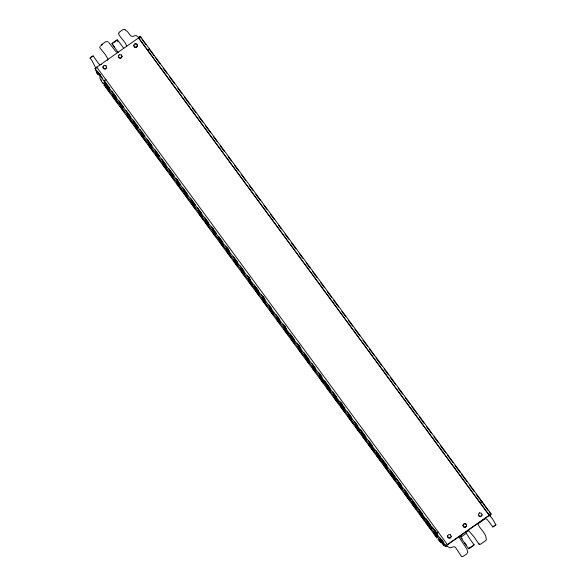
<?xml version="1.0" encoding="UTF-8"?>
<svg xmlns="http://www.w3.org/2000/svg" width="586" height="586" viewBox="0 0 586 586"><rect width="100%" height="100%" fill="white"/><g stroke="black" fill="none" stroke-linecap="round" stroke-linejoin="round"><path stroke-width="0.88" d="M138.933 37.292L140.215 36.391L140.222 36.764M140.296 36.413L491.127 513.937L490.05 515.321L490.064 516.207M444.921 544.416L445.997 545.881C447.265 544.687 446.525 547.551 446.972 546.203L449.997 547.829L453.989 546.679L455.417 547.287L461.563 556.546L462.889 556.568L466.881 553.821L467.782 552.173L466.917 549.067L459.343 537.618L460.772 536L461.263 535.941L461.285 536.871L460.296 535.875M126.349 46.741L126.671 45.84C125.089 41.21 119.918 37.629 118.423 33.578L119.185 32.816M107.282 60.241L107.949 58.996L105.312 54.579L99.715 47.656L100.323 46.06M139.966 36.903L95.203 68.364M490.387 515.065L490.255 515.995M490.797 514.435L489.112 511.959M96.001 68.481L92.053 60.754L90.098 58.102L91.643 56.571L93.159 55.948L98.697 63.742L100.103 64.724L101.275 64.46M461.285 536.871L466.419 533.26L466.852 531.729L468.932 530.872L474.052 536.93L479.26 544.482L480.593 544.167L485.743 540.548L486.468 539.413L486.204 538.871C486.036 533.201 480.359 529.378 478.059 524.463L478.733 523.217L484.739 518.998L485.911 518.735L487.31 519.679L492.841 526.953L495.903 524.8L492.416 518.749L490.028 515.936M149.379 49.231L149.371 48.858L147.789 50.088M481.89 501.821L481.882 501.448L480.154 502.795M478.821 544.064L479.18 543.596M104.85 82.143L104.147 82.956A2.307 0.396 -36.3 0 0 104.154 83.285A2.871 0.498 -36.3 0 1 104.872 83.102M148.155 49.847L149.064 49.099L154.03 55.721M480.864 502.209L480.154 502.876M489.566 515.043L490.277 514.376M104.162 65.449L102.872 66.929L103.524 68.716L105.436 69.06L106.703 67.617L106 65.779M106.623 67.5L105.407 68.884L103.576 68.555L102.953 66.841M451.235 536.571L450.026 537.955L448.195 537.626L447.572 535.904M466.646 525.737L465.43 527.129L463.599 526.799L462.977 525.078M478.308 514.34L479.59 512.86M482.051 514.911L480.842 516.303L479.004 515.966M138.992 37.372L138.486 37.812L489.317 515.343L447.506 544.724L96.675 67.119M489.457 515.153L491.127 513.937M91.599 56.805L90.098 58.102M93.159 55.948L92.083 56.542M104.616 80.319L104.323 80.817L109.743 88.193M447.36 544.738L446.034 545.888M495.903 524.8L492.841 526.953M480.96 502.114L481.67 501.894M489.603 515.116L489.317 515.343L138.486 37.812M446.283 545.302C444.723 545.778 447.821 547.405 445.814 546.233L444.225 545.852A4.527 2.578 -30.3 0 1 443.324 544.943M101.166 44.858L105.539 41.782L107.707 41.591M119.061 32.289L123.353 29.388L125.118 29.542M101.063 45.547L102.535 44.507M446.539 545.2L489.317 515.262M105.839 79.586L104.022 80.809L104.784 80.875M105.839 79.667L105.121 79.996M438.35 532.176L436.533 533.399L437.295 533.465L437.361 534.732L436.658 535.545A2.307 0.396 -36.3 0 0 436.665 535.875M104.704 84.926L104.11 85.19L104.169 84.172A2.871 0.498 -36.3 0 0 104.872 83.359M96.529 67.207L94.888 68.584L445.726 546.108M103.627 83.461L102.601 83.146L99.986 78.48A5.237 4.263 -44.8 0 0 99.803 76.458M103.414 83.095L102.902 82.941M104.11 85.19L436.797 537.772M118.05 52.579L116.087 51.868L108.469 42.097M134.956 43.825L136.868 44.17L137.512 45.957L136.252 47.407L134.341 47.063L133.689 45.269L134.978 43.796L136.809 44.126L137.432 45.84L136.223 47.232L134.392 46.902L133.769 45.181M104.14 65.478L106.051 65.822M479.568 512.889L481.48 513.233L482.132 515.028L480.872 516.478L478.952 516.134L478.381 514.252M464.163 523.716L466.075 524.06M450.671 534.893L448.751 534.549L447.492 535.992L448.144 537.787L450.055 538.131L451.315 536.681L450.612 534.85M125.126 29.945L127.36 31.454L130.59 35.717L132.018 36.493L136.011 35.526L138.135 36.823M446.781 546.65L445.873 545.925M473.979 544.57L474.374 544.782L469.371 547.815L468.668 548.804L460.772 537.538M473.583 544.848C475.019 544.914 469.496 548.848 468.741 548.254M439.668 540.885L440.928 542.153M443.543 543.764L444.327 544.562L442.232 541.501L443.199 543.251M97.642 73.851L96.771 70.752M123.719 48.25L117.317 39.643L111.743 43.562L118.086 52.205M473.51 544.02L470.331 539.691M139.9 36.632L141.072 38.09M142.054 39.562L145.921 44.69M155.114 57.194L159.985 63.83M163.142 68.262L167.032 73.411M169.64 77.11L174.613 83.732M177.763 88.164L181.653 93.313M184.26 97.012L189.776 104.374M192.384 108.066L195.731 112.483M198.881 116.914L202.771 122.064M205.386 125.756L210.352 132.385M213.509 136.816L217.391 141.966M220.006 145.658L224.431 151.547M228.13 156.718L231.47 161.128M234.627 165.56L238.517 170.716M241.22 174.401L245.556 180.298M249.248 185.462L253.137 190.618M255.745 194.31L260.177 200.2M263.868 205.364L267.216 209.781M270.366 214.212L274.255 219.362M278.489 225.273L281.295 228.943M284.986 234.114L288.876 239.264M291.491 242.963L295.915 248.845M299.614 254.016L302.955 258.433M306.112 262.865L309.994 268.014M312.609 271.706L317.041 277.596M320.732 282.767L324.08 287.177M327.23 291.608L331.661 297.498M333.727 300.457L338.701 307.079M341.85 311.51L345.74 316.66M348.348 320.359L352.779 326.248M354.852 329.2L359.819 335.829M362.976 340.261L367.4 346.15M369.473 349.102L374.439 355.731M375.97 357.951L381.479 365.312M384.094 369.004L388.525 374.894M390.591 377.853L395.565 384.475M398.172 388.174L402.604 394.063M405.212 397.755L410.185 404.377M411.709 406.603L417.225 413.965M419.29 416.917L424.264 423.546M426.337 426.505L431.303 433.127M433.918 436.819L438.343 442.708M440.416 445.668L445.924 453.029M447.55 455.241L452.963 462.61M455.036 465.57L460.003 472.191M461.534 474.418L467.049 481.78M469.657 485.472L474.089 491.361M476.154 494.32L481.67 501.682M482.747 503.147L488.138 510.479M99.561 73.88L100.646 75.345M176.979 179.25L178.063 180.722M212.725 227.903L213.809 229.375M227.346 247.805L228.43 249.277M248.464 276.548L249.548 278.028M263.085 296.45L264.169 297.93M284.21 325.201L285.294 326.673M298.831 345.103L299.915 346.575M319.949 373.853L321.033 375.326M341.074 402.597L342.151 404.069M434.219 529.385L436.922 533.07M441.771 539.669L442.855 541.134M97.855 72.019L102.711 78.619M111.904 91.138L116.24 97.034M118.943 100.719L123.822 107.355M125.983 110.307L130.861 116.936M133.029 119.888L138.442 127.257M140.069 129.469L144.94 136.106M147.108 139.05L151.979 145.687M154.689 149.371L159.56 156.008M161.729 158.953L166.058 164.849M168.768 168.534L174.181 175.91M175.807 178.122L180.686 184.751M182.847 187.703L187.183 193.6M190.428 198.024L195.306 204.653M197.467 207.605L201.804 213.502M204.514 217.186L208.301 222.343M211.553 226.767L216.424 233.404M218.593 236.348L222.922 242.245M225.632 245.937L229.419 251.094M233.213 256.25L237.542 262.154M240.253 265.839L244.047 270.996M247.292 275.42L250.544 279.844M254.331 285.001L258.668 290.898M261.371 294.582L265.165 299.746M268.952 304.903L271.662 308.588M275.991 314.484L279.786 319.648M283.038 324.065L286.283 328.49M290.077 333.654L294.406 339.55M297.117 343.235L300.904 348.392M304.156 352.816L309.027 359.452M311.737 363.137L315.524 368.294M318.777 372.718L322.029 377.142M324.732 380.827L330.152 388.196M332.855 391.88L336.65 397.044M339.895 401.469L344.773 408.098M347.476 411.782L351.27 416.946M354.523 421.371L357.768 425.788M360.478 429.479L365.891 436.848M368.601 440.533L372.388 445.69M375.641 450.114L380.512 456.75M381.596 458.223L387.009 465.599M390.261 470.016L395.132 476.652M396.217 478.125L401.637 485.501M404.34 489.185L408.134 494.342M410.837 498.027L416.258 505.403M417.342 506.875L422.755 514.244M426 518.669L430.878 525.305M431.963 526.777L436.834 533.194M440.064 537.809L443.836 542.944M104.909 83.791L109.78 90.427M112.49 94.112L116.284 99.268M119.529 103.693L122.782 108.117M126.569 113.274L130.905 119.17M133.608 122.862L137.402 128.019M140.647 132.443L143.9 136.868M147.694 142.024L152.023 147.921M155.275 152.345L158.52 156.77M162.315 161.926L166.644 167.823M169.354 171.508L173.141 176.672M176.393 181.089L179.646 185.513M183.433 190.677L187.769 196.574M191.014 200.991L194.266 205.415M198.053 210.579L202.39 216.476M205.093 220.16L208.887 225.317M212.132 229.741L215.384 234.166M218.095 237.85L223.508 245.219M226.218 248.904L230.005 254.068M233.799 259.224L238.128 265.121M240.839 268.806L244.626 273.97M247.878 278.394L252.749 285.023M253.833 286.503L259.246 293.872M261.957 297.556L265.751 302.713M269.538 307.877L273.874 313.774M276.577 317.458L280.372 322.615M283.617 327.039L288.495 333.676M289.579 335.148L294.992 342.517M297.703 346.209L301.49 351.366M304.2 355.05L309.613 362.419M312.323 366.111L316.11 371.268M319.363 375.692L324.234 382.321M325.318 383.801L330.731 391.17M333.441 394.854L338.855 402.23M339.939 403.703L345.359 411.072M348.062 414.756L351.856 419.92M355.101 424.337L359.98 430.974M361.064 432.446L366.477 439.822M369.187 443.507L374.601 450.876M376.227 453.088L381.098 459.724M382.182 461.197L387.595 468.566M390.847 472.99L395.718 479.626M397.887 482.571L402.216 488.468M404.926 492.152L410.339 499.528M411.965 501.741L416.836 508.37M419.005 511.322L424.96 519.43M426.586 521.643L431.464 528.272M433.625 531.224L436.336 534.908M436.878 535.648L437.932 537.084M439.522 539.245L442.694 543.559M104.074 83.263L443.456 545.207M120.123 106.037L121.207 107.509M134.743 125.939L135.827 127.411M141.248 134.78L142.332 136.26M149.371 145.841L150.456 147.313M155.869 154.682L156.953 156.162M170.489 174.584L171.573 176.064M176.987 183.433L178.071 184.905M185.11 194.486L186.194 195.966M191.607 203.335L192.691 204.807M206.228 223.237L207.312 224.709M212.733 232.085L213.809 233.558M219.772 241.666L221.933 244.611M227.353 251.987L228.437 253.46M234.393 261.568L236.561 264.513M241.974 271.889L243.058 273.362M248.471 280.731L249.555 282.203M255.511 290.312L257.679 293.264M263.092 300.633L264.176 302.105M270.131 310.214L272.3 313.166M277.713 320.535L278.797 322.007M284.217 329.383L285.294 330.856M291.257 338.964L293.418 341.909M298.838 349.285L299.922 350.758M305.877 358.866L308.046 361.818M313.459 369.187L314.543 370.66M319.956 378.029L322.124 380.981M326.995 387.617L329.164 390.562M334.577 397.931L335.661 399.41M341.616 407.519L343.242 409.724M349.197 417.833L350.281 419.312M355.695 426.681L357.863 429.633M362.741 436.262L364.36 438.475M370.323 446.583L371.407 448.056M376.82 455.432L378.988 458.377M391.441 475.334L393.609 478.279M398.48 484.915L400.106 487.127M412.559 504.077L414.727 507.029M434.226 533.56L435.845 535.772M105.487 86.457L109.816 92.354M112.527 96.045L117.94 103.414M120.108 106.359L124.444 112.256M127.147 115.947L132.568 123.316M134.187 125.529L139.065 132.158M141.226 135.11L146.647 142.479M148.273 144.691L153.144 151.327M155.312 154.272L160.183 160.908M162.893 164.593L167.764 171.229M169.933 174.174L174.262 180.07M176.972 183.762L182.385 191.131M184.011 193.343L188.882 199.973M191.051 202.924L195.387 208.821M198.632 213.245L203.51 219.875M205.671 222.827L210.008 228.723M212.711 232.408L216.505 237.572M219.757 241.989L224.628 248.625M226.797 251.577L231.126 257.474M233.836 261.158L237.623 266.315M241.417 271.479L245.746 277.376M248.457 281.06L252.244 286.217M255.496 290.641L258.748 295.066M262.535 300.222L266.872 306.119M269.575 309.804L273.369 314.968M277.156 320.124L279.866 323.809M284.195 329.706L287.99 334.87M291.235 339.294L294.487 343.711M298.281 348.875L302.61 354.772M305.321 358.456L309.108 363.613M312.36 368.037L315.605 372.462M319.941 378.358L323.728 383.515M326.981 387.939L330.233 392.364M334.02 397.52L338.349 403.417M341.059 407.109L344.854 412.266M348.099 416.69L352.977 423.319M355.68 427.011L359.474 432.168M362.719 436.592L365.972 441.016M368.682 444.701L374.095 452.07M376.805 455.754L380.592 460.918M383.845 465.335L388.716 471.972M389.8 473.444L395.213 480.82M398.465 485.237L401.71 489.662M404.421 493.346L409.834 500.722M412.544 504.407L416.338 509.564M419.583 513.988L424.462 520.624M425.539 522.097L430.959 529.466M434.204 533.89L436.914 537.574M113.508 45.671L114.497 47.056M466.405 533.575L466.998 534.41M464.698 542.812L466.288 545.061M99.144 73.448L99.869 74.51M461.761 538.095L462.208 538.768M117.376 40.837L117.852 41.577M112.534 44.243L113.01 44.976M469.935 539.135L467.445 535.091M100.785 79.315L101.627 80.765M442.584 541.156L442.862 541.918M97.965 72.085L98.243 72.847M121.405 54.952L122.027 56.674L120.819 58.058L118.98 57.728L118.357 56.007M437.998 539.406L440.862 542.46A5.237 2.981 -30.3 0 1 442.452 542.848M117.046 40.222L112.204 43.628M95.679 69.287L96.58 72.657A4.527 3.684 -44.8 0 0 97.488 74.217A5.237 4.263 -44.8 0 1 98.631 74.81M436.621 537.787L436.68 536.761A2.871 0.498 -36.3 0 0 437.383 535.948M119.573 54.623L118.284 56.095L118.936 57.889L120.848 58.234L122.108 56.783L121.456 54.996L119.544 54.652M464.185 523.694L462.896 525.166L463.548 526.961L465.46 527.305L466.727 525.854L466.024 524.023L464.185 523.694M98.397 73.228L97.613 72.43L99.708 75.491L98.397 73.228"/></g></svg>
